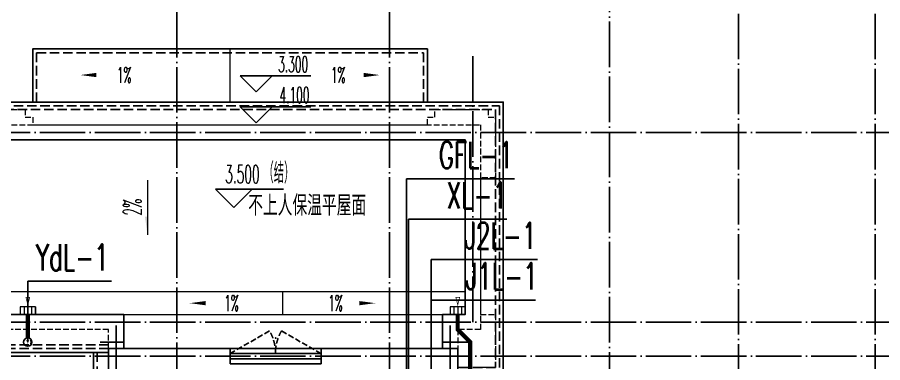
# Model space of a CAD drawing. Extents: x 27938 to 1507990, y 110129 to 923079.
# Drawn here: x 836913 to 848317, y 607912 to 612465 of the extents above; entities that cross this region are included whole.
import ezdxf

# ---------------------------------------------------------------- set-up
doc = ezdxf.new("R2010")
doc.units = 0
doc.header["$LTSCALE"] = 1000
doc.header["$MEASUREMENT"] = 0
for name, pattern in [('#P_--_20B1_001_t3$0$DASH', [0.35, 0.25, -0.1]), ('__DASH', [0.35, 0.25, -0.1]), ('DASH', [0.35, 0.25, -0.1]), ('DOTE', [2.42, 2, -0.2, 0.02, -0.2]), ('HIDDEN', [0.375, 0.25, -0.125])]:
    doc.linetypes.add(name, pattern=pattern)
for name, color, linetype in [('DIM_ELEV', 3, 'Continuous'), ('DIM_不分区消火栓', 1, 'Continuous'), ('DIM_管井排水', 5, 'Continuous'), ('DIM_给水', 3, 'Continuous'), ('DIM_雨水', 4, 'Continuous'), ('DOTE', 1, 'Continuous'), ('PIPE-雨水', 4, 'TG_Y'), ('PUB_TEXT', 4, 'Continuous'), ('ROOF', 4, 'Continuous'), ('STAIR', 2, 'Continuous'), ('VPIPE-凝结', 150, 'N'), ('VPIPE-雨水', 4, 'Y'), ('WALL', 9, 'Continuous'), ('WINDOW', 4, 'Continuous'), ('WINDOW_TEXT', 7, 'Continuous'), ('看线', 251, 'Continuous')]:
    doc.layers.add(name, color=color, linetype=linetype)
for name, color, linetype, lineweight in [('平面-分水线', 214, 'Continuous', 15), ('平面-排水沟', 86, 'Continuous', 15), ('平面-看线', 45, 'Continuous', 15)]:
    doc.layers.add(name, color=color, linetype=linetype, lineweight=lineweight)
doc.styles.add('_TCH_DIM', font='SIMPLEX.shx', dxfattribs={"width": 0.7, "bigfont": 'GBCBIG.shx'})
doc.styles.add('_TCH_WINDOW', font='SIMPLEX.shx', dxfattribs={"width": 0.7, "height": 3.5, "bigfont": 'GBCBIG.shx'})
doc.styles.add('_TWT_SERIAL', font='SIMPLEX', dxfattribs={"width": 0.8, "height": 3.5, "bigfont": 'HZTXT'})
doc.styles.get("Standard").update_dxf_attribs({"font": 'gbenor.shx', "bigfont": 'gbcbig.shx'})
doc.styles.add('TG_LINETYPE', font='SIMPLEX', dxfattribs={"width": 0.8, "height": 3, "bigfont": 'HZTXT'})
doc.linetypes.add('N', pattern='A,3,-0.2,["N",Standard,S=0.25,R=0,X=-0.1,Y=-0.115],-0.2', length=3.4)
doc.linetypes.add('TG_Y', pattern='A,2,-0.229,["Y",TG_LINETYPE,S=0.1,R=0,X=-0.229,Y=-0.15],0', length=2.229)
doc.linetypes.add('Y', pattern='A,3,-0.2,["Y",Standard,S=0.25,R=0,X=-0.1,Y=-0.115],-0.2', length=3.4)

# ---------------------------------------------------------------- blocks, each defined once
blk = doc.blocks.new('DFSFSF')
at = {"layer": '平面-分水线'}
for p, q in [((697142, 775568), (697142, 775668)), ((697342, 775668), (697143, 775668)), ((697193, 775568), (697193, 775668)), ((697243, 775568), (697243, 775668)), ((697292, 775568), (697292, 775668)), ((697342, 775668), (697342, 775568)), ((697342, 775568), (697342, 775668)), ((697342, 775568), (697143, 775568))]:
    blk.add_line(p, q, dxfattribs=at)
blk = doc.blocks.new('DFGDGDGD')
at = {"layer": '平面-分水线', "const_width": 10}
blk.add_lwpolyline([(697268, 775441), (697243, 775541), (697218, 775441)], close=True, dxfattribs=at)
blk.add_blockref('DFSFSF', (0, 0))
blk = doc.blocks.new('$WINLIB2D$00000001')
at = {"color": 0}
for points in [[(-0.5, 0.5), (-0.5, -0.5)], [(-0.5, 0.5), (0.5, 0.5)], [(0.5, -0.5), (0.5, 0.5)], [(0.5, 0.1667), (-0.5, 0.1667)], [(0.5, -0.1667), (-0.5, -0.1667)], [(-0.5, -0.5), (0.5, -0.5)]]:
    blk.add_lwpolyline(points, dxfattribs=at)

msp = doc.modelspace()

# ---------------------------------------------------------------- hatches: boundary and pattern name
at = {"layer": 'PIPE-雨水'}
for points in [[(842716.6, 608348.8), (842689.1, 608348.8), (842689.1, 608337.4)], [(842716.6, 608348.8), (842697.1, 608329.4), (842689.1, 608337.4)], [(842881.6, 608183.8), (842901, 608203.3), (842909.1, 608195.2)], [(842881.6, 608183.8), (842909.1, 608183.8), (842909.1, 608195.2)]]:
    msp.add_hatch(color=256, dxfattribs=at).paths.add_polyline_path(points)
at = {"layer": '平面-排水沟'}
msp.add_hatch(color=8, dxfattribs=at).paths.add_polyline_path([(838628, 609597.7), (838628, 609837.7), (838596, 609837.7)])

# ---------------------------------------------------------------- linework, layer by layer
at = {"layer": 'DIM_ELEV', "color": 8}
for p, q in [((840060.8, 611483.4), (839850.8, 611693.4)), ((839850.8, 611693.4), (840781.6, 611693.4)), ((840060.8, 611483.4), (840270.8, 611693.4)), ((840060.8, 611076.3), (839850.8, 611286.3)), ((839850.8, 611286.3), (840781.6, 611286.3)), ((840060.8, 611076.3), (840270.8, 611286.3)), ((839766.6, 609958.4), (839526.6, 610198.4)), ((839526.6, 610198.4), (840418.8, 610198.4)), ((839766.6, 609958.4), (840006.6, 610198.4))]:
    msp.add_line(p, q, dxfattribs=at)
at = {"layer": 'DIM_不分区消火栓'}
for p, q in [((842066.6, 607748.8), (842066.6, 609803.7)), ((842066.6, 609803.7), (843365.6, 609803.7))]:
    msp.add_line(p, q, dxfattribs=at)
at = {"layer": 'DIM_管井排水'}
for p, q in [((842041.6, 606573.8), (842041.6, 610335.5)), ((842041.6, 610335.5), (843465.1, 610335.5))]:
    msp.add_line(p, q, dxfattribs=at)
at = {"layer": 'DIM_给水'}
for p, q in [((842366.6, 607748.8), (842366.6, 609272.2)), ((842366.6, 609272.2), (843769.7, 609272.2)), ((842366.6, 607518.8), (842366.6, 608737.2)), ((842366.6, 608737.2), (843742.9, 608737.2))]:
    msp.add_line(p, q, dxfattribs=at)
at = {"layer": 'DIM_雨水'}
for p, q in [((837051.6, 608183.8), (837051.6, 608985.9)), ((837051.6, 608985.9), (838155.9, 608985.9))]:
    msp.add_line(p, q, dxfattribs=at)
at = {"layer": 'DOTE', "color": 169, "linetype": 'DOTE', "ltscale": 0.3}
for p, q in [((839016.6, 603949.1), (839016.6, 612948.8)), ((841816.6, 603949.1), (841816.6, 612948.8)), ((844716.6, 604548.8), (844716.6, 612948.8)), ((846416.6, 601748.8), (846416.6, 612948.8)), ((848216.6, 601748.8), (848216.6, 612948.8)), ((842916.6, 611954.2), (842916.6, 610948.8)), ((879916.6, 610948.8), (825916.6, 610948.8)), ((842916.6, 608448.8), (842916.6, 610948.8)), ((879916.6, 608448.8), (825916.6, 608448.8)), ((838216.6, 606348.8), (838216.6, 608448.8)), ((842616.6, 606348.8), (842616.6, 608448.8)), ((879916.6, 607998.8), (825916.6, 607998.8))]:
    msp.add_line(p, q, dxfattribs=at)
at = {"layer": 'PIPE-雨水', "ltscale": 0.5, "const_width": 55}
for points in [[(837051.6, 608238.8), (837051.6, 608548.8)], [(842716.8, 608548.8), (842716.6, 608348.8)], [(842716.6, 608348.8), (842881.6, 608183.8)], [(842881.6, 607738.8), (842881.6, 608183.8)]]:
    msp.add_lwpolyline(points, dxfattribs=at)
at = {"layer": 'ROOF', "color": 8, "ltscale": 0.8}
for points in [[(838116.6, 608048.8), (836116.6, 608048.8), (836116.6, 611348.8), (843316.6, 611348.8), (843316.6, 607748.8), (842716.6, 607748.8)], [(838316.6, 608098.8), (838316.6, 608548.8), (836616.6, 608548.8), (836616.6, 610848.8), (842816.6, 610848.8), (842816.6, 608548.8), (842516.6, 608548.8), (842516.6, 608098.8)]]:
    msp.add_lwpolyline(points, dxfattribs=at)
at = {"layer": 'ROOF', "color": 8, "linetype": '__DASH', "ltscale": 0.5}
for points in [[(838116.6, 608098.8), (836166.6, 608098.8), (836166.6, 611298.8), (843266.6, 611298.8), (843266.6, 607798.8), (842716.6, 607798.8)], [(838116.6, 608148.8), (836216.6, 608148.8), (836216.6, 611248.8), (843216.6, 611248.8), (843216.6, 607848.8), (842716.6, 607848.8)]]:
    msp.add_lwpolyline(points, dxfattribs=at)
at = {"layer": 'STAIR', "color": 8}
msp.add_lwpolyline([(837116.8, 611348.8), (837116.6, 612048.8), (842316.7, 612048.8), (842316.9, 611348.8)], dxfattribs=at)
at = {"layer": 'STAIR', "color": 8, "linetype": '#P_--_20B1_001_t3$0$DASH', "ltscale": 0.5}
msp.add_lwpolyline([(837166.8, 611348.8), (837166.6, 611998.8), (842266.7, 611998.8), (842266.9, 611348.8)], dxfattribs=at)
at = {"layer": 'VPIPE-凝结', "color": 8}
msp.add_line((838316.6, 608183.8), (838006.6, 608183.8), dxfattribs=at)
msp.add_lwpolyline([(842516.6, 608183.8), (842881.6, 608183.8), (842881.6, 607738.8)], dxfattribs=at)
at = {"layer": 'VPIPE-雨水', "color": 8}
msp.add_circle((837051.6, 608183.8), 55, dxfattribs=at)
at = {"layer": 'VPIPE-雨水'}
msp.add_circle((837051.6, 608183.8), 55, dxfattribs=at)
at = {"layer": 'WALL', "color": 8}
for p, q in [((838116.6, 606448.8), (838116.6, 608098.8)), ((838116.6, 608098.8), (839016.6, 608098.8)), ((839716.6, 608098.8), (839016.6, 608098.8)), ((839716.6, 607898.8), (839716.6, 608098.8)), ((841816.6, 608098.8), (840916.6, 608098.8)), ((840916.6, 608098.8), (840916.6, 607898.8)), ((842716.6, 608098.8), (841816.6, 608098.8)), ((842716.6, 606448.8), (842716.6, 608098.8))]:
    msp.add_line(p, q, dxfattribs=at)
at = {"layer": 'WINDOW', "color": 8, "linetype": 'DASH', "ltscale": 0.3}
for points in [[(839716.6, 608032.1), (840236.2, 608332.1, -0.1316523), (840316.6, 608032.1)], [(840914.7, 608032.1), (840395.1, 608332.1, 0.1316523), (840314.7, 608032.1)]]:
    msp.add_lwpolyline(points, format="xyb", dxfattribs=at)
at = {"layer": '平面-排水沟', "color": 8}
for p, q in [((839716.8, 611348.8), (839716.8, 612048.8)), ((838316.6, 608548.8), (842516.6, 608548.8))]:
    msp.add_line(p, q, dxfattribs=at)
at = {"layer": '平面-排水沟'}
for p, q in [((836616.6, 608848.8), (842816.6, 608848.8)), ((840407.1, 608848.8), (840407.1, 608548.8))]:
    msp.add_line(p, q, dxfattribs=at)
at = {"layer": '平面-排水沟', "color": 8}
for points in [[(838152.8, 611704.2, 0, 0, 0), (837745, 611704.2, 0, 56, 0), (837955, 611704.2, 0, 0, 0)], [(841280.8, 611704.2, 0, 0, 0), (841688.6, 611704.2, 0, 56, 0), (841478.6, 611704.2, 0, 0, 0)]]:
    msp.add_lwpolyline(points, format="xyseb", dxfattribs=at)
msp.add_lwpolyline([(838627.9, 610317.8), (838628, 609597.7)], dxfattribs=at)
at = {"layer": '平面-排水沟'}
for points in [[(839592.9, 608697.1, 0, 0, 0), (839185.1, 608697.1, 0, 56, 0), (839395.1, 608697.1, 0, 0, 0)], [(841221.3, 608697.1, 0, 0, 0), (841629.1, 608697.1, 0, 56, 0), (841419.1, 608697.1, 0, 0, 0)]]:
    msp.add_lwpolyline(points, format="xyseb", dxfattribs=at)
at = {"layer": '平面-看线', "color": 8, "linetype": 'DASH', "ltscale": 0.3}
for points in [[(836726.8, 611248.8), (837016.8, 611248.8), (837016.8, 611148.8), (837116.8, 611148.8), (837116.8, 611048.8), (842316.3, 611048.8), (842316.3, 611148.8), (842416.3, 611148.8), (842416.3, 611248.8), (842706.3, 611248.8), (842706.3, 611248.8), (842826.3, 611248.8), (842826.3, 611248.8), (843116.3, 611248.8), (843116.3, 611148.8), (843216.3, 611148.8), (843216.3, 610348.8), (843016.6, 610348.8), (843016.6, 608548.8), (843216.6, 608548.8), (843216.6, 607848.8), (842716.6, 607848.8)], [(838116.6, 608098.8), (838116.6, 608348.8), (836416.6, 608348.8), (836416.6, 611048.8), (843016.6, 611048.8), (843016.6, 608348.8), (842716.6, 608348.8), (842716.6, 608098.8)], [(838116.6, 608098.8), (838116.6, 608348.8), (836816.6, 608348.8)]]:
    msp.add_lwpolyline(points, dxfattribs=at)
at = {"layer": '看线', "color": 8}
msp.add_lwpolyline([(837916.6, 608048.8), (837916.6, 606648.8), (835816.6, 606648.8), (835816.6, 605848.8), (829416.6, 605848.8), (829416.6, 604848.8), (827616.6, 604848.8), (827616.6, 596348.8), (830466.6, 596348.8)], dxfattribs=at)
at = {"layer": '看线', "color": 8, "linetype": 'HIDDEN', "ltscale": 0.5}
msp.add_lwpolyline([(837966.6, 608048.8), (837966.6, 606598.8), (835866.6, 606598.8), (835866.6, 605798.8), (829466.6, 605798.8), (829466.6, 604798.8), (827666.6, 604798.8), (827666.6, 596398.8), (830616.6, 596398.8)], dxfattribs=at)

# ---------------------------------------------------------------- block references
at = {"xscale": -1, "rotation": 180}
for p in [(139809.1, 1384216.4), (145474.2, 1384216.4)]:
    msp.add_blockref('DFGDGDGD', p, dxfattribs=at)
at = {"layer": 'WINDOW', "color": 8}
ref = msp.add_blockref('$WINLIB2D$00000001', (840316.6, 607998.8), dxfattribs=dict(at, xscale=-1200, yscale=-200, zscale=-1200, rotation=6.659713155180592e-06))
ref.add_attrib('A', 'C1214', (840312.2, 608234.2), dxfattribs={"layer": 'WINDOW_TEXT', "color": 8, "ltscale": 0.5, "height": 4.25, "rotation": 0.00001, "style": '_TCH_WINDOW', "width": 0.494118})

# ---------------------------------------------------------------- texts
at = {"layer": 'DIM_ELEV', "color": 7, "style": '_TCH_DIM', "width": 0.494118}
for s, p in [('3.300', (840349, 611742.4)), ('4.100', (840368.6, 611335.3))]:
    msp.add_text(s, height=208.25, dxfattribs=at).set_placement(p)
at = {"layer": 'DIM_ELEV', "color": 8, "style": '_TCH_DIM'}
for s, height, width, p in [('（结）', 270.07, 0.7, (840156.3, 610278.5)), ('3.500', 238, 0.494118, (839652.3, 610278.5))]:
    msp.add_text(s, height=height, dxfattribs=dict(at, width=width)).set_placement(p)
at = {"layer": 'DIM_不分区消火栓', "color": 7, "style": '_TWT_SERIAL', "width": 0.64}
msp.add_text('XL-1', height=350, dxfattribs=at).set_placement((842570.3, 609943.7))
at = {"layer": 'DIM_管井排水', "color": 7, "style": '_TWT_SERIAL', "width": 0.64}
msp.add_text('GFL-1', height=350, dxfattribs=at).set_placement((842467.1, 610475.5))
at = {"layer": 'DIM_给水', "color": 7, "style": '_TWT_SERIAL', "width": 0.64}
for s, p in [('J2L-1', (842803.7, 609412.2)), ('J1L-1', (842819.5, 608877.2))]:
    msp.add_text(s, height=350, dxfattribs=at).set_placement(p)
at = {"layer": 'DIM_雨水', "color": 7, "style": '_TWT_SERIAL', "width": 0.64}
msp.add_text('YdL-1', height=350, dxfattribs=at).set_placement((837157.9, 609125.9))
at = {"layer": 'PUB_TEXT', "color": 8}
for s, height, p in [('不上人保温平屋面', 270.07, (839955.3, 609849.1)), ('YL', 56, (837021.2, 608155.8))]:
    msp.add_text(s, height=height, dxfattribs=at).set_placement(p)
at = {"layer": '平面-排水沟', "color": 7, "style": '_TCH_DIM', "width": 0.494118}
for p in [(838222.9, 611600.1), (841044.1, 611600.1), (839638.5, 608593), (841009.1, 608593)]:
    msp.add_text('1%', height=208.25, dxfattribs=at).set_placement(p)
msp.add_text('2%', height=238, rotation=90.0006, dxfattribs=at).set_placement((838547.9, 609851.4))

doc.saveas('drawing.dxf')
